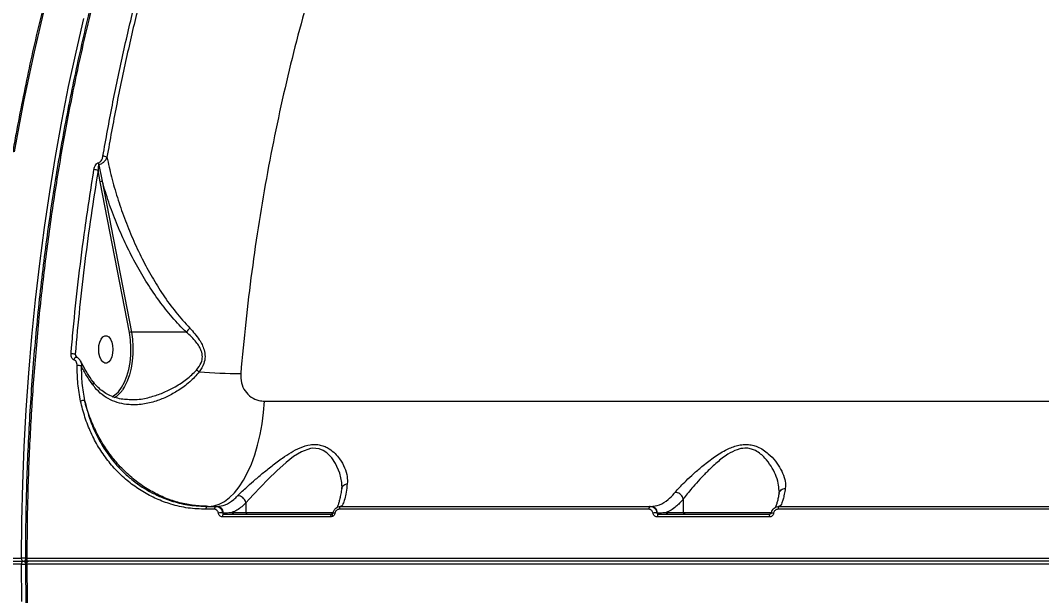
# Model space of a CAD drawing. Header units: millimetres. Extents: x -6521 to 6343, y -6174 to 4868.
# Drawn here: x -2976.5 to -2641.9, y 690.2 to 878.8 of the extents above; entities that cross this region are included whole.
import ezdxf

# ---------------------------------------------------------------- set-up
doc = ezdxf.new("R2010")
doc.units = ezdxf.units.MM
for name, color, linetype in [('DIKOM_ОБЪЕКТ', 7, 'Continuous'), ('DIKOM_РАЗМЕР_ЗОНА', 7, 'Continuous'), ('DIKOM_РАЗМЕР_ОБЪЕКТА', 7, 'Continuous')]:
    doc.layers.add(name, color=color, linetype=linetype)
doc.styles.add('style1', font='arial.ttf', dxfattribs={"width": 0.8})
doc.dimstyles.new('1-50', dxfattribs={"dimtxt": 300, "dimasz": 200, "dimexe": 100, "dimexo": 0, "dimgap": 100, "dimtad": 1, "dimtxsty": 'style1', "dimcen": 200, "dimclrd": 7, "dimclre": 7, "dimclrt": 7, "dimadec": 1, "dimazin": 2, "dimtfac": 1, "dimtmove": 0, "dimatfit": 2, "dimfxl": 0, "dimlwd": 25, "dimlwe": 18, "dimarcsym": 0})

# ---------------------------------------------------------------- blocks, each defined once
blk = doc.blocks.new('*D12')
at = {"layer": 'Defpoints', "color": 0, "transparency": 16777216}
for p in [(918.99, 3251.45), (5268.57, 3251.45), (-3684.78, -1936.75)]:
    blk.add_point(p, dxfattribs=at)
at = {"layer": 'DIKOM_РАЗМЕР_ОБЪЕКТА', "color": 7, "lineweight": 18, "transparency": 16777216}
for p, q in [((918.99, 3251.45), (5368.57, 3251.45)), ((-3684.78, -1936.75), (5368.57, -1936.75))]:
    blk.add_line(p, q, dxfattribs=at)
at = {"layer": 'DIKOM_РАЗМЕР_ОБЪЕКТА', "color": 7, "lineweight": 25, "transparency": 16777216}
blk.add_line((5268.57, -1736.75), (5268.57, 3051.45), dxfattribs=at)
at = {"layer": 'DIKOM_РАЗМЕР_ОБЪЕКТА', "color": 7, "transparency": 16777216}
for points in [[(5235.23, 3051.45), (5301.9, 3051.45), (5268.57, 3251.45)], [(5235.23, -1736.75), (5301.9, -1736.75), (5268.57, -1936.75)]]:
    blk.add_solid(points, dxfattribs=at)
at = {"layer": 'DIKOM_РАЗМЕР_ОБЪЕКТА', "color": 7, "transparency": 16777216, "insert": (5015.39, 711.25), "char_height": 300, "attachment_point": 5, "rotation": 90, "style": 'style1'}
blk.add_mtext('5150', dxfattribs=at)
blk = doc.blocks.new('*D13')
at = {"layer": 'Defpoints', "color": 0, "transparency": 16777216}
for p in [(1683.24, 4867.99), (-4359.52, -3960.36), (6242.61, -3960.36)]:
    blk.add_point(p, dxfattribs=at)
at = {"layer": 'DIKOM_РАЗМЕР_ЗОНА', "color": 7, "lineweight": 18, "transparency": 16777216}
for p, q in [((1683.24, 4867.99), (6342.61, 4867.99)), ((-4359.52, -3960.36), (6342.61, -3960.36))]:
    blk.add_line(p, q, dxfattribs=at)
at = {"layer": 'DIKOM_РАЗМЕР_ЗОНА', "color": 7, "lineweight": 25, "transparency": 16777216}
blk.add_line((6242.61, 4667.99), (6242.61, -3760.36), dxfattribs=at)
at = {"layer": 'DIKOM_РАЗМЕР_ЗОНА', "color": 7, "transparency": 16777216}
for points in [[(6209.28, 4667.99), (6275.95, 4667.99), (6242.61, 4867.99)], [(6209.28, -3760.36), (6275.95, -3760.36), (6242.61, -3960.36)]]:
    blk.add_solid(points, dxfattribs=at)
at = {"layer": 'DIKOM_РАЗМЕР_ЗОНА', "color": 7, "transparency": 16777216, "insert": (5989.44, 630.24), "char_height": 300, "attachment_point": 5, "rotation": 90, "style": 'style1'}
blk.add_mtext('8850', dxfattribs=at)

msp = doc.modelspace()

# ---------------------------------------------------------------- linework, layer by layer
at = {"layer": 'DIKOM_ОБЪЕКТ', "color": 7, "linetype": 'Continuous', "lineweight": 15}
for p, q in [((-2950.744, 831.508), (-2949.654, 826.104)), ((-2950.324, 825.929), (-2951.023, 829.588)), ((-2940.757, 776.455), (-2950.324, 825.929)), ((-2949.654, 826.104), (-2940.088, 776.631)), ((-2922.135, 776.631), (-2940.088, 776.631)), ((-2958.51, 769.34), (-2958.108, 768.403)), ((-2940.841, 754.508), (-2940.413, 754.522)), ((-2896.438, 753.967), (-2417.78, 753.967)), ((-2727.857, 724.481), (-2727.875, 724.64)), ((-2915.241, 719.464), (-2912.408, 719.464)), ((-2912.408, 719.464), (-2912.13, 719.464)), ((-2902.55, 720.661), (-2902.55, 717.464)), ((-2871.57, 719.464), (-2770.191, 719.464)), ((-2770.191, 719.464), (-2769.912, 719.464)), ((-2759.264, 721.869), (-2759.264, 717.464)), ((-2727.924, 719.464), (-2621.42, 719.464)), ((-2912.872, 718.505), (-2915.706, 718.505)), ((-2910.222, 717.381), (-2909.894, 717.381)), ((-2909.823, 716.964), (-2874.412, 716.964)), ((-2907.121, 717.464), (-2902.55, 717.464)), ((-2902.55, 717.464), (-2873.823, 717.464)), ((-2873.972, 717.381), (-2873.978, 717.378)), ((-2770.536, 718.505), (-2872, 718.505)), ((-2767.925, 717.381), (-2767.676, 717.381)), ((-2767.444, 716.964), (-2730.808, 716.964)), ((-2764.896, 717.464), (-2759.264, 717.464)), ((-2759.264, 717.464), (-2730.24, 717.464)), ((-2730.347, 717.381), (-2730.352, 717.38)), ((-2621.643, 718.505), (-2728.234, 718.505)), ((-2874.844, 715.999), (-2910.284, 715.999)), ((-2731.121, 715.999), (-2767.788, 715.999)), ((-3390.932, 702.467), (-2976.063, 702.467)), ((-2976.063, 700.462), (-3390.932, 700.462)), ((-3390.417, 701.464), (-2975.548, 701.464)), ((-2975.548, 701.464), (-2973.834, 701.464)), ((-2974.348, 702.467), (-2353.011, 702.467)), ((-2353.011, 700.462), (-2974.348, 700.462)), ((-2353.011, 701.464), (-2973.834, 701.464))]:
    msp.add_line(p, q, dxfattribs=at)
at = {"layer": 'DIKOM_ОБЪЕКТ', "color": 7, "linetype": 'Continuous', "lineweight": 15, "flags": 128}
for points in [[(-2964.109, 900.097), (-2966.204, 892.324), (-2968.216, 884.468), (-2970.142, 876.532), (-2971.982, 868.519), (-2973.736, 860.434), (-2975.403, 852.279), (-2976.981, 844.059), (-2978.471, 835.776)], [(-2976.063, 702.467), (-2975.957, 714.654), (-2975.669, 726.83), (-2975.199, 738.985), (-2974.547, 751.108), (-2973.715, 763.19), (-2972.702, 775.219), (-2971.51, 787.186), (-2970.14, 799.081), (-2968.592, 810.894), (-2966.869, 822.615), (-2964.971, 834.234), (-2962.9, 845.741), (-2960.659, 857.126), (-2958.247, 868.38), (-2955.669, 879.494)], [(-2945.085, 756.354), (-2944.37, 757.067), (-2943.314, 758.474), (-2942.383, 760.182), (-2941.599, 762.149), (-2940.982, 764.328), (-2940.546, 766.667), (-2940.302, 769.108), (-2940.257, 771.593), (-2940.409, 774.062), (-2940.757, 776.455)], [(-2940.088, 776.631), (-2939.742, 774.295), (-2939.578, 771.886), (-2939.597, 769.457), (-2939.8, 767.059), (-2940.182, 764.744), (-2940.734, 762.564), (-2941.446, 760.566), (-2942.302, 758.791), (-2943.018, 757.644)], [(-2950.808, 770.924), (-2950.714, 772.191), (-2950.44, 773.356), (-2950.008, 774.324), (-2949.453, 775.017), (-2948.82, 775.378), (-2948.16, 775.378), (-2947.527, 775.017), (-2946.972, 774.324), (-2946.54, 773.356), (-2946.266, 772.191), (-2946.172, 770.924), (-2946.266, 769.656), (-2946.54, 768.491), (-2946.972, 767.523), (-2947.527, 766.83), (-2948.16, 766.469), (-2948.82, 766.469), (-2949.453, 766.83), (-2950.008, 767.523), (-2950.44, 768.491), (-2950.714, 769.656), (-2950.808, 770.924)], [(-2946.411, 755.441), (-2945.525, 755.995), (-2945.085, 756.354)], [(-2914.9, 719.464), (-2913.122, 719.647), (-2911.361, 720.192), (-2909.631, 721.096), (-2907.95, 722.349), (-2906.332, 723.941), (-2904.792, 725.857), (-2903.345, 728.079), (-2902.003, 730.587), (-2900.778, 733.359), (-2899.682, 736.369), (-2898.725, 739.589), (-2897.915, 742.991), (-2897.261, 746.543), (-2896.767, 750.213), (-2896.438, 753.967)], [(-2871.196, 726.189), (-2871.185, 727.329), (-2871.823, 730.371), (-2873.188, 733.492), (-2874.434, 735.343), (-2876.082, 737.013), (-2877.238, 737.783), (-2878.604, 738.334), (-2880.791, 738.518), (-2881.432, 738.431), (-2884.336, 737.387), (-2886.933, 735.768), (-2889.433, 733.803), (-2892.416, 731.13), (-2895.266, 728.372), (-2897.801, 725.811), (-2900.139, 723.365), (-2901.434, 721.953), (-2902.55, 720.667), (-2902.55, 720.667), (-2902.55, 720.667)], [(-2915.241, 719.464), (-2915.329, 719.446), (-2915.414, 719.392), (-2915.493, 719.304), (-2915.563, 719.186), (-2915.621, 719.041), (-2915.665, 718.875), (-2915.694, 718.694), (-2915.706, 718.505)], [(-2912.408, 719.464), (-2912.496, 719.446), (-2912.581, 719.392), (-2912.66, 719.304), (-2912.729, 719.186), (-2912.787, 719.041), (-2912.831, 718.875), (-2912.859, 718.694), (-2912.872, 718.505)], [(-2871.57, 719.464), (-2871.652, 719.446), (-2871.731, 719.392), (-2871.804, 719.304), (-2871.868, 719.186), (-2871.922, 719.041), (-2871.962, 718.875), (-2871.989, 718.694), (-2872, 718.505)], [(-2770.191, 719.464), (-2770.257, 719.446), (-2770.32, 719.392), (-2770.379, 719.304), (-2770.43, 719.186), (-2770.473, 719.041), (-2770.506, 718.875), (-2770.527, 718.694), (-2770.536, 718.505)], [(-2727.924, 719.464), (-2727.983, 719.446), (-2728.04, 719.392), (-2728.092, 719.304), (-2728.139, 719.186), (-2728.178, 719.041), (-2728.207, 718.875), (-2728.226, 718.694), (-2728.234, 718.505)], [(-2909.823, 716.964), (-2909.911, 716.946), (-2909.995, 716.891), (-2910.074, 716.803), (-2910.143, 716.684), (-2910.201, 716.538), (-2910.244, 716.371), (-2910.272, 716.189), (-2910.284, 715.999)], [(-2874.412, 716.964), (-2874.494, 716.946), (-2874.574, 716.891), (-2874.647, 716.803), (-2874.712, 716.684), (-2874.766, 716.538), (-2874.807, 716.371), (-2874.833, 716.189), (-2874.844, 715.999)], [(-2874.202, 717.024), (-2874.255, 716.988), (-2874.292, 716.927), (-2874.312, 716.843), (-2874.316, 716.738), (-2874.301, 716.615), (-2874.27, 716.478), (-2874.223, 716.331), (-2874.161, 716.179)], [(-2767.444, 716.964), (-2767.51, 716.946), (-2767.573, 716.891), (-2767.632, 716.803), (-2767.683, 716.684), (-2767.726, 716.538), (-2767.758, 716.371), (-2767.779, 716.189), (-2767.788, 715.999)], [(-2730.808, 716.964), (-2730.868, 716.946), (-2730.925, 716.891), (-2730.979, 716.803), (-2731.026, 716.684), (-2731.065, 716.538), (-2731.094, 716.371), (-2731.113, 716.189), (-2731.121, 715.999)], [(-2975.548, 701.464), (-2975.649, 701.484), (-2975.746, 701.541), (-2975.835, 701.633), (-2975.913, 701.758), (-2975.977, 701.91), (-2976.024, 702.083), (-2976.054, 702.271), (-2976.063, 702.467)], [(-2976.063, 700.462), (-2976.054, 700.657), (-2976.024, 700.845), (-2975.977, 701.019), (-2975.913, 701.171), (-2975.835, 701.295), (-2975.746, 701.388), (-2975.649, 701.445), (-2975.548, 701.464)], [(-2975.957, 688.275), (-2976.063, 700.462)], [(-2973.834, 701.464), (-2973.934, 701.484), (-2974.031, 701.541), (-2974.12, 701.633), (-2974.198, 701.758), (-2974.262, 701.91), (-2974.309, 702.083), (-2974.338, 702.271), (-2974.348, 702.467)], [(-2974.348, 700.462), (-2974.338, 700.657), (-2974.309, 700.845), (-2974.262, 701.019), (-2974.198, 701.171), (-2974.12, 701.295), (-2974.031, 701.388), (-2973.934, 701.445), (-2973.834, 701.464)]]:
    msp.add_lwpolyline(points, dxfattribs=at)
at = {"layer": 'DIKOM_ОБЪЕКТ', "color": 7, "linetype": 'Continuous', "lineweight": 15}
for centre, radius, start, end in [((-2949.41, 831.364), 2.952, 63.82503, 90.19525), ((-2952.336, 826.921), 2.972, 63.77835, 90.4686), ((-2948.671, 832.206), 2.187, 181.14236, 198.60247), ((-2949.668, 824.794), 1.311, 89.39254, 120.02228), ((-2940.102, 775.321), 1.31, 89.3832, 120.02208), ((-2959.831, 764.042), 5.46, 76.00322, 90.36251), ((-2957.936, 767.432), 0.98, 108.95272, 174.01623), ((-2957.451, 761.012), 4.606, 78.52637, 95.21852), ((-2947.232, 725.701), 47.892, 52.19319, 53.48047), ((-2901.678, 1008.738), 245.733, 266.221, 269.39337), ((-2950.043, 762.283), 8.419, 301.52911, 326.55662), ((-2955.69, 751.197), 2.964, 84.94105, 110.78142), ((-2912.225, 717.121), 2.345, 6.36595, 87.6715), ((-2770.007, 717.121), 2.345, 6.3653, 87.67139), ((-2910.321, 711.222), 6.16, 89.08693, 101.78708), ((-2909.428, 717.433), 0.469, 186.36294, 267.66808), ((-2906.643, 717.442), 0.478, 177.34118, 267.0687), ((-2902.072, 717.442), 0.479, 177.3558, 267.05409), ((-2873.092, 719.987), 2.755, 251.25373, 263.12712), ((-2767.809, 710.269), 7.113, 90.92724, 100.97223), ((-2767.21, 717.433), 0.469, 186.36667, 267.66435), ((-2764.418, 717.442), 0.478, 177.3449, 267.06124), ((-2758.786, 717.442), 0.478, 177.34132, 267.06482), ((-2728.395, 725.817), 8.661, 256.93669, 261.47795), ((-2976.1, 265.588), 436.879, 89.83063, 89.99518), ((-2976.027, 1074.475), 374.013, 269.99445, 270.20466), ((-2975.588, 702.332), 0.869, 272.64011, 343.12838), ((-2975.588, 700.596), 0.869, 16.88596, 87.34555), ((-2973.834, 702.464), 1, 179.92957, 270), ((-2973.834, 700.464), 1, 90, 180.07043), ((-2974.496, 739.126), 38.664, 269.49952, 270.21921), ((-2974.496, 663.924), 38.543, 89.77978, 90.50156)]:
    msp.add_arc(centre, radius, start, end, dxfattribs=at)
for points, knots in [([(-2806.179, 1110.974), (-2806.656, 1110.773), (-2809.078, 1109.756), (-2813.401, 1107.62), (-2819.135, 1104.559), (-2824.803, 1101.179), (-2830.41, 1097.511), (-2835.958, 1093.545), (-2841.448, 1089.283), (-2846.882, 1084.723), (-2852.26, 1079.865), (-2857.585, 1074.705), (-2862.858, 1069.242), (-2868.069, 1063.486), (-2873.197, 1057.459), (-2878.222, 1051.184), (-2883.134, 1044.674), (-2887.934, 1037.927), (-2892.626, 1030.942), (-2897.21, 1023.718), (-2901.688, 1016.252), (-2906.062, 1008.542), (-2910.333, 1000.587), (-2914.502, 992.383), (-2918.569, 983.927), (-2922.532, 975.228), (-2926.376, 966.316), (-2930.084, 957.226), (-2933.647, 947.983), (-2937.065, 938.588), (-2940.339, 929.04), (-2943.471, 919.336), (-2946.462, 909.471), (-2949.313, 899.444), (-2952.025, 889.253), (-2954.598, 878.893), (-2957.033, 868.362), (-2959.329, 857.661), (-2961.48, 846.821), (-2963.476, 835.885), (-2965.31, 824.892), (-2966.981, 813.852), (-2968.489, 802.76), (-2969.837, 791.613), (-2971.024, 780.405), (-2972.052, 769.136), (-2972.92, 757.801), (-2973.628, 746.397), (-2974.179, 734.921), (-2974.564, 723.37), (-2974.791, 712.542), (-2974.813, 705.565), (-2974.823, 702.465)], [0, 0, 0, 0, 0.0050089, 0.025436, 0.0457829, 0.0660726, 0.0863284, 0.1065727, 0.1268271, 0.1471077, 0.1674373, 0.1878383, 0.2083331, 0.2289378, 0.2495475, 0.2700461, 0.2904526, 0.3107899, 0.331081, 0.3513488, 0.3716162, 0.3919015, 0.4122246, 0.4326088, 0.453077, 0.4736518, 0.4942679, 0.5147984, 0.5352284, 0.555581, 0.5758792, 0.5961466, 0.616406, 0.6366782, 0.6569812, 0.6773377, 0.6977712, 0.7183046, 0.738918, 0.759486, 0.7799393, 0.8003081, 0.820616, 0.840886, 0.8611412, 0.8814048, 0.901692, 0.9220262, 0.9424306, 0.9629282, 0.9835283, 1, 1, 1, 1]), ([(-2805.877, 1110.914), (-2807.185, 1110.378), (-2812.405, 1108.24), (-2821.38, 1103.215), (-2832.865, 1095.786), (-2844.211, 1086.935), (-2855.389, 1076.776), (-2866.148, 1065.5), (-2876.462, 1053.181), (-2886.315, 1039.904), (-2895.866, 1025.451), (-2905.07, 1009.824), (-2913.884, 993.049), (-2922.114, 975.495), (-2929.747, 957.242), (-2936.78, 938.381), (-2943.33, 918.605), (-2949.35, 897.944), (-2954.807, 876.45), (-2959.379, 855.522), (-2963.158, 835.314), (-2966.245, 815.945), (-2968.856, 796.239), (-2970.978, 776.248), (-2972.59, 756.187), (-2973.686, 736.157), (-2974.249, 718.288), (-2974.319, 707.045), (-2974.348, 702.467)], [0, 0, 0, 0, 0.0137841, 0.0550017, 0.0961876, 0.1385698, 0.1809865, 0.2233687, 0.2645547, 0.3057722, 0.3469582, 0.3893403, 0.431757, 0.4741394, 0.5153252, 0.5565427, 0.5977286, 0.6401107, 0.6825275, 0.7249096, 0.7607558, 0.796644, 0.8325319, 0.8687602, 0.9049884, 0.9402989, 0.9756895, 1, 1, 1, 1]), ([(-2707.986, 1083.366), (-2710.511, 1083.354), (-2716.742, 1083.324), (-2726.657, 1081.98), (-2737.688, 1079.444), (-2748.728, 1075.665), (-2759.738, 1070.651), (-2770.68, 1064.377), (-2781.299, 1056.991), (-2791.569, 1048.549), (-2801.469, 1039.13), (-2811.174, 1028.568), (-2820.64, 1016.852), (-2829.828, 1003.993), (-2838.529, 990.288), (-2846.725, 975.806), (-2854.411, 960.632), (-2861.719, 944.507), (-2868.606, 927.445), (-2875.039, 909.485), (-2880.491, 892.237), (-2885.075, 875.916), (-2888.921, 860.643), (-2892.42, 845.013), (-2895.557, 829.08), (-2898.319, 812.917), (-2900.702, 796.513), (-2902.736, 779.884), (-2903.765, 768.64), (-2904.28, 763.019)], [0, 0, 0, 0, 0.0269364, 0.0664877, 0.1060694, 0.1456205, 0.1863269, 0.2270666, 0.2677729, 0.3071933, 0.3466441, 0.3860645, 0.426635, 0.4672387, 0.5078092, 0.5471361, 0.5864932, 0.6258201, 0.6662929, 0.7067988, 0.7472715, 0.778685, 0.8100985, 0.8417628, 0.873427, 0.9049434, 0.9364601, 0.9682301, 1, 1, 1, 1]), ([(-2964.619, 899.891), (-2965.108, 898.106), (-2966.524, 892.929), (-2968.758, 884.248), (-2971.27, 873.81), (-2973.633, 863.241), (-2975.844, 852.55), (-2977.608, 843.332), (-2978.609, 837.663), (-2978.968, 835.627)], [0, 0, 0, 0, 0.0864697, 0.2507624, 0.4150554, 0.5793464, 0.7436319, 0.9079164, 1, 1, 1, 1]), ([(-2949.42, 834.316), (-2948.42, 839.912), (-2946.42, 851.105), (-2942.945, 867.595), (-2939.153, 883.869), (-2936.317, 894.456), (-2934.899, 899.749)], [0, 0, 0, 0, 0.2490971, 0.4981932, 0.7490963, 1, 1, 1, 1]), ([(-2933.621, 899.298), (-2935.025, 894.055), (-2937.835, 883.568), (-2941.613, 867.375), (-2945.092, 850.885), (-2947.103, 839.637), (-2948.108, 834.013)], [0, 0, 0, 0, 0.2490973, 0.4981937, 0.7490972, 1, 1, 1, 1]), ([(-2950.858, 832.162), (-2950.74, 832.203), (-2950.504, 832.284), (-2950.137, 832.616), (-2949.736, 833.205), (-2949.513, 833.828), (-2949.435, 834.237), (-2949.42, 834.316)], [0, 0, 0, 0, 0.1455947, 0.2899668, 0.5320957, 0.9098142, 1, 1, 1, 1]), ([(-2948.108, 834.013), (-2948.142, 833.923), (-2948.321, 833.446), (-2948.785, 832.706), (-2949.519, 832.033), (-2950.162, 831.652), (-2950.546, 831.557), (-2950.744, 831.508)], [0, 0, 0, 0, 0.0825336, 0.4350678, 0.677247, 0.8330022, 1, 1, 1, 1]), ([(-2948.108, 834.013), (-2947.639, 831.845), (-2946.677, 827.401), (-2944.751, 820.72), (-2942.437, 813.959), (-2939.732, 807.252), (-2936.702, 800.793), (-2933.387, 794.642), (-2929.737, 788.788), (-2925.684, 783.1), (-2922.533, 779.654), (-2920.958, 777.932)], [0, 0, 0, 0, 0.1079562, 0.2212637, 0.3345714, 0.4497836, 0.5649864, 0.67207, 0.7791293, 0.8896206, 1, 1, 1, 1]), ([(-2959.865, 769.502), (-2959.809, 770.159), (-2959.528, 773.448), (-2958.741, 781.981), (-2957.334, 795.044), (-2955.192, 811.939), (-2953.374, 823.471), (-2952.361, 829.894)], [0, 0, 0, 0, 0.0321658, 0.1608347, 0.418208, 0.6759571, 1, 1, 1, 1]), ([(-2952.361, 829.894), (-2952.345, 829.981), (-2952.264, 830.416), (-2952.026, 831.076), (-2951.605, 831.691), (-2951.222, 832.036), (-2950.98, 832.12), (-2950.858, 832.162)], [0, 0, 0, 0, 0.095098, 0.4719708, 0.7157744, 0.8572423, 1, 1, 1, 1]), ([(-2950.744, 831.508), (-2950.766, 831.49), (-2950.808, 831.456), (-2950.872, 831.338), (-2950.955, 831.082), (-2951.029, 830.554), (-2951.042, 830.025), (-2951.026, 829.662), (-2951.023, 829.588)], [0, 0, 0, 0, 0.046121, 0.0901677, 0.2101283, 0.4598237, 0.8891928, 1, 1, 1, 1]), ([(-2951.023, 829.588), (-2951.809, 824.663), (-2953.379, 814.813), (-2955.376, 799.807), (-2957.129, 784.659), (-2958.05, 774.446), (-2958.51, 769.34)], [0, 0, 0, 0, 0.2493133, 0.4986274, 0.7493145, 1, 1, 1, 1]), ([(-2922.135, 776.631), (-2922.314, 776.803), (-2924.108, 778.536), (-2927.332, 782.063), (-2931.542, 787.516), (-2935.406, 793.322), (-2938.961, 799.476), (-2942.178, 805.857), (-2945.057, 812.473), (-2947.601, 819.226), (-2948.97, 823.812), (-2949.654, 826.104)], [0, 0, 0, 0, 0.012974, 0.1306091, 0.248338, 0.3704478, 0.4925892, 0.6182919, 0.7440046, 0.8720021, 1, 1, 1, 1]), ([(-2922.127, 776.634), (-2922.128, 776.633), (-2922.13, 776.632), (-2922.133, 776.631), (-2922.135, 776.631), (-2922.135, 776.631)], [0, 0, 0, 0, 0.3424843, 0.8203405, 1, 1, 1, 1]), ([(-2920.958, 777.932), (-2920.988, 777.902), (-2921.201, 777.686), (-2921.634, 777.228), (-2921.954, 776.842), (-2922.127, 776.634)], [0, 0, 0, 0, 0.0699735, 0.4978412, 1, 1, 1, 1]), ([(-2918.732, 764.189), (-2918.15, 764.949), (-2917.158, 766.244), (-2916.708, 768.539), (-2917.088, 770.391), (-2917.877, 771.969), (-2919.406, 774.131), (-2920.961, 775.606), (-2922.126, 776.633), (-2922.127, 776.634)], [0, 0, 0, 0, 0.1886182, 0.3216694, 0.4555554, 0.567746, 0.6831243, 0.9996812, 1, 1, 1, 1]), ([(-2920.958, 777.932), (-2919.849, 776.703), (-2918.328, 775.019), (-2916.905, 772.537), (-2916.169, 770.702), (-2915.849, 768.571), (-2916.3, 765.98), (-2917.298, 764.433), (-2917.874, 763.539)], [0, 0, 0, 0, 0.3030737, 0.4152382, 0.5295136, 0.6687564, 0.8085441, 1, 1, 1, 1]), ([(-2958.91, 767.534), (-2958.944, 767.544), (-2959.097, 767.585), (-2959.367, 767.758), (-2959.668, 768.161), (-2959.875, 768.768), (-2959.868, 769.251), (-2959.865, 769.502)], [0, 0, 0, 0, 0.0490787, 0.217898, 0.426658, 0.7022407, 1, 1, 1, 1]), ([(-2957.87, 765.599), (-2957.883, 765.848), (-2957.91, 766.342), (-2958.154, 766.941), (-2958.494, 767.371), (-2958.775, 767.481), (-2958.91, 767.534)], [0, 0, 0, 0, 0.2974854, 0.58903, 0.8028332, 1, 1, 1, 1]), ([(-2958.51, 769.34), (-2958.477, 769.172), (-2958.424, 768.896), (-2958.314, 768.631), (-2958.271, 768.527)], [0, 0, 0, 0, 0.6096785, 1, 1, 1, 1]), ([(-2958.165, 768.343), (-2958.163, 768.342), (-2958.149, 768.338), (-2958.187, 768.363), (-2958.236, 768.431), (-2958.263, 768.5), (-2958.273, 768.527)], [0, 0, 0, 0, 0.0715225, 0.4240339, 0.7839306, 1, 1, 1, 1]), ([(-2956.75, 767.082), (-2956.815, 767.229), (-2956.986, 767.609), (-2957.471, 768.046), (-2957.924, 768.331), (-2958.177, 768.344), (-2958.191, 768.345)], [0, 0, 0, 0, 0.2380945, 0.6202655, 0.9793832, 1, 1, 1, 1]), ([(-2956.75, 767.063), (-2956.661, 766.875), (-2956.448, 766.422), (-2956.503, 765.857), (-2956.535, 765.526)], [0, 0, 0, 0, 0.4159567, 1, 1, 1, 1]), ([(-2952.559, 760.25), (-2952.578, 760.274), (-2953.297, 761.203), (-2954.495, 763.092), (-2955.865, 765.356), (-2956.497, 766.693), (-2956.685, 767.091)], [0, 0, 0, 0, 0.0107329, 0.4189225, 0.8270965, 1, 1, 1, 1]), ([(-2956.742, 753.968), (-2957.09, 755.864), (-2957.791, 759.68), (-2957.844, 763.617), (-2957.87, 765.599)], [0, 0, 0, 0, 0.4964915, 1, 1, 1, 1]), ([(-2956.535, 765.526), (-2956.51, 763.615), (-2956.459, 759.764), (-2955.774, 756.03), (-2955.429, 754.15)], [0, 0, 0, 0, 0.4964829, 1, 1, 1, 1]), ([(-2952.724, 759.296), (-2953.43, 760.317), (-2954.849, 762.369), (-2955.971, 764.471), (-2956.535, 765.526)], [0, 0, 0, 0, 0.4978687, 1, 1, 1, 1]), ([(-2917.874, 763.539), (-2918.881, 762.406), (-2920.931, 760.096), (-2924.553, 757.498), (-2928.269, 755.412), (-2932.182, 753.838), (-2936.437, 752.828), (-2940.48, 752.668), (-2944.038, 753.248), (-2947.012, 754.336), (-2949.749, 756.043), (-2951.598, 757.809), (-2952.504, 759.005), (-2952.724, 759.296)], [0, 0, 0, 0, 0.1053255, 0.2145476, 0.3102871, 0.4080606, 0.5195931, 0.6352769, 0.7180656, 0.8031651, 0.8862425, 0.9724045, 1, 1, 1, 1]), ([(-2940.413, 754.522), (-2939.443, 754.522), (-2937.006, 754.523), (-2933.259, 755.416), (-2929.305, 756.83), (-2925.589, 758.718), (-2921.898, 761.027), (-2919.786, 763.136), (-2918.732, 764.189)], [0, 0, 0, 0, 0.1257116, 0.3161068, 0.4793107, 0.6425497, 0.8215661, 1, 1, 1, 1]), ([(-2904.28, 763.019), (-2904.27, 761.997), (-2904.249, 759.939), (-2902.964, 757.21), (-2900.935, 755.178), (-2898.626, 754.118), (-2897.063, 754.01), (-2896.438, 753.967)], [0, 0, 0, 0, 0.2099107, 0.4228975, 0.6382656, 0.855354, 1, 1, 1, 1]), ([(-2952.724, 759.296), (-2952.707, 759.324), (-2952.64, 759.436), (-2952.511, 759.71), (-2952.437, 760.037), (-2952.55, 760.181), (-2952.595, 760.239)], [0, 0, 0, 0, 0.0693584, 0.2759756, 0.7124659, 1, 1, 1, 1]), ([(-2940.826, 754.45), (-2941.507, 754.479), (-2942.959, 754.54), (-2945.065, 754.995), (-2947.113, 755.734), (-2948.966, 756.749), (-2950.608, 758.036), (-2951.804, 759.215), (-2952.373, 760.043), (-2952.536, 760.279)], [0, 0, 0, 0, 0.1479211, 0.315369, 0.4784181, 0.6368018, 0.7899165, 0.9400861, 1, 1, 1, 1]), ([(-2915.706, 718.505), (-2917.644, 718.588), (-2921.521, 718.753), (-2926.938, 720.004), (-2931.904, 721.849), (-2936.389, 724.199), (-2940.592, 727.104), (-2944.441, 730.553), (-2947.894, 734.482), (-2950.907, 738.84), (-2953.405, 743.586), (-2955.424, 748.629), (-2956.303, 752.191), (-2956.742, 753.968)], [0, 0, 0, 0, 0.1021837, 0.2043679, 0.29249, 0.3808914, 0.4690134, 0.5574038, 0.6460778, 0.7344673, 0.8228834, 0.9115803, 1, 1, 1, 1]), ([(-2914.9, 719.464), (-2916.483, 719.523), (-2919.649, 719.641), (-2924.348, 720.583), (-2928.943, 722.096), (-2933.371, 724.208), (-2937.578, 726.882), (-2941.497, 730.114), (-2945.085, 733.847), (-2948.293, 738.036), (-2951.061, 742.646), (-2953.362, 747.605), (-2954.718, 751.51), (-2955.315, 753.725), (-2955.429, 754.15)], [0, 0, 0, 0, 0.087442, 0.1748864, 0.2633127, 0.3520176, 0.440446, 0.5297493, 0.6193381, 0.7086417, 0.7985497, 0.8887504, 0.9786591, 1, 1, 1, 1]), ([(-2955.429, 754.15), (-2954.764, 751.585), (-2953.757, 747.699), (-2951.597, 742.875), (-2949.092, 738.284), (-2946.028, 734.1), (-2942.502, 730.427), (-2938.691, 727.124), (-2934.491, 724.397), (-2930.014, 722.308), (-2925.882, 720.85), (-2920.956, 719.706), (-2917.156, 719.545), (-2915.241, 719.464)], [0, 0, 0, 0, 0.1307421, 0.1980641, 0.265385, 0.3961163, 0.4634506, 0.5307838, 0.6611983, 0.7283468, 0.7954935, 0.8968899, 1, 1, 1, 1]), ([(-2905.287, 722.946), (-2904.906, 723.335), (-2904.143, 724.111), (-2902.42, 725.706), (-2900.138, 727.733), (-2897.218, 730.211), (-2894.052, 732.794), (-2890.889, 735.169), (-2887.813, 737.207), (-2884.759, 738.819), (-2882.008, 739.686), (-2879.786, 739.818), (-2878.153, 739.62), (-2876.632, 739.112), (-2874.965, 738.206), (-2873.317, 736.838), (-2871.56, 734.727), (-2870.13, 732.142), (-2869.279, 729.343), (-2869.333, 727.659), (-2869.357, 726.892)], [0, 0, 0, 0, 0.0450802, 0.0901824, 0.1588888, 0.2276836, 0.2984036, 0.369113, 0.4250478, 0.480819, 0.5408186, 0.5713835, 0.6019542, 0.634466, 0.6670297, 0.7198465, 0.7727701, 0.8528827, 0.9329865, 1, 1, 1, 1]), ([(-2761.93, 724.084), (-2761.824, 724.212), (-2761.299, 724.842), (-2760.16, 726.083), (-2758.248, 727.992), (-2755.924, 730.161), (-2752.981, 732.7), (-2749.552, 735.413), (-2745.788, 737.826), (-2742.553, 739.231), (-2740.125, 739.736), (-2738.315, 739.82), (-2736.584, 739.571), (-2734.797, 738.993), (-2733.039, 738.044), (-2730.986, 736.467), (-2728.987, 734.32), (-2727.249, 731.644), (-2726.108, 728.967), (-2725.716, 726.864), (-2725.82, 725.741), (-2725.851, 725.403)], [0, 0, 0, 0, 0.0134555, 0.0663227, 0.1192333, 0.1832736, 0.247352, 0.3264808, 0.4053659, 0.4678609, 0.4990979, 0.5303045, 0.5614437, 0.5926228, 0.6345152, 0.6764897, 0.7480862, 0.819762, 0.8939598, 0.9680662, 1, 1, 1, 1]), ([(-2727.875, 724.64), (-2727.929, 725.43), (-2728.045, 727.125), (-2728.995, 729.874), (-2730.445, 732.703), (-2732.128, 734.985), (-2733.902, 736.68), (-2735.402, 737.69), (-2736.962, 738.324), (-2738.77, 738.648), (-2740.397, 738.448), (-2742.499, 737.791), (-2745.039, 736.442), (-2748.296, 733.871), (-2751.296, 731.031), (-2753.889, 728.33), (-2755.944, 726.042), (-2757.659, 724.004), (-2758.683, 722.693), (-2759.169, 722.009), (-2759.265, 721.876), (-2759.265, 721.876)], [0, 0, 0, 0, 0.0701831, 0.1506095, 0.225389, 0.3017923, 0.3439046, 0.3869441, 0.4167312, 0.4476665, 0.4960684, 0.507977, 0.5704692, 0.651612, 0.7359166, 0.8038434, 0.8729308, 0.9288814, 0.9858382, 0.9999661, 1, 1, 1, 1]), ([(-2869.357, 726.892), (-2869.492, 725.926), (-2869.765, 723.98), (-2870.238, 721.723), (-2870.696, 720.308), (-2871.128, 719.58), (-2871.373, 719.503), (-2871.496, 719.464)], [0, 0, 0, 0, 0.2106426, 0.4247517, 0.6762111, 0.8374035, 1, 1, 1, 1]), ([(-2871.157, 726.19), (-2871.142, 725.889), (-2871.125, 725.548), (-2871.198, 725.27), (-2871.206, 725.237)], [0, 0, 0, 0, 0.8832179, 1, 1, 1, 1]), ([(-2871.154, 725.27), (-2871.146, 725.363), (-2871.119, 725.688), (-2870.781, 726.18), (-2870.212, 726.635), (-2869.688, 726.83), (-2869.403, 726.883), (-2869.357, 726.892)], [0, 0, 0, 0, 0.1162071, 0.4049062, 0.6936156, 0.9507709, 1, 1, 1, 1]), ([(-2912.13, 719.464), (-2911.2, 719.573), (-2909.314, 719.795), (-2907.023, 721.224), (-2905.714, 722.523), (-2905.287, 722.946)], [0, 0, 0, 0, 0.3958742, 0.8032262, 1, 1, 1, 1]), ([(-2902.55, 720.667), (-2902.624, 720.923), (-2902.772, 721.437), (-2903.292, 722.119), (-2903.966, 722.638), (-2904.624, 722.889), (-2905.066, 722.946), (-2905.246, 722.946), (-2905.287, 722.946)], [0, 0, 0, 0, 0.212346, 0.4246874, 0.6370282, 0.8493717, 0.9654986, 1, 1, 1, 1]), ([(-2871.195, 725.276), (-2871.236, 725.008), (-2871.38, 724.061), (-2871.64, 722.716), (-2871.968, 721.257), (-2872.273, 720.185), (-2872.526, 719.481), (-2872.632, 719.263), (-2872.676, 719.175)], [0, 0, 0, 0, 0.0821093, 0.2901262, 0.4974242, 0.702041, 0.8789649, 1, 1, 1, 1]), ([(-2769.912, 719.464), (-2768.961, 719.571), (-2767.033, 719.788), (-2764.465, 721.404), (-2762.787, 723.046), (-2762.042, 723.949), (-2761.93, 724.084)], [0, 0, 0, 0, 0.3434949, 0.6969401, 0.9545286, 1, 1, 1, 1]), ([(-2759.265, 721.876), (-2759.346, 722.125), (-2759.507, 722.622), (-2760.046, 723.284), (-2760.733, 723.787), (-2761.353, 724.013), (-2761.751, 724.074), (-2761.888, 724.082), (-2761.93, 724.084)], [0, 0, 0, 0, 0.2204994, 0.440988, 0.6614682, 0.8819463, 0.9635698, 1, 1, 1, 1]), ([(-2727.902, 723.73), (-2727.994, 723.227), (-2728.19, 722.159), (-2728.495, 720.88), (-2728.788, 719.887), (-2729.02, 719.275), (-2729.18, 718.973), (-2729.182, 718.971), (-2729.183, 718.97)], [0, 0, 0, 0, 0.1823446, 0.3878504, 0.5897354, 0.759964, 0.9110569, 1, 1, 1, 1]), ([(-2727.87, 724.641), (-2727.866, 724.599), (-2727.832, 724.257), (-2727.89, 723.997), (-2727.942, 723.769)], [0, 0, 0, 0, 0.1211176, 1, 1, 1, 1]), ([(-2727.864, 723.724), (-2727.856, 723.812), (-2727.826, 724.14), (-2727.488, 724.639), (-2726.897, 725.129), (-2726.34, 725.326), (-2725.984, 725.388), (-2725.897, 725.398), (-2725.851, 725.403)], [0, 0, 0, 0, 0.1005687, 0.3716842, 0.6428141, 0.9139584, 0.9543886, 1, 1, 1, 1]), ([(-2725.851, 725.403), (-2725.965, 724.714), (-2726.195, 723.327), (-2726.558, 721.762), (-2726.928, 720.587), (-2727.358, 719.674), (-2727.669, 719.542), (-2727.852, 719.464)], [0, 0, 0, 0, 0.1872858, 0.3765491, 0.5570068, 0.7391945, 1, 1, 1, 1]), ([(-2912.408, 719.464), (-2912.369, 719.464), (-2912.08, 719.458), (-2911.541, 719.32), (-2910.9, 718.866), (-2910.414, 718.199), (-2910.286, 717.654), (-2910.222, 717.381)], [0, 0, 0, 0, 0.0372387, 0.2781135, 0.5188694, 0.7593917, 1, 1, 1, 1]), ([(-2902.55, 720.661), (-2903.005, 720.211), (-2903.965, 719.261), (-2905.495, 718.17), (-2906.577, 717.7), (-2907.121, 717.464)], [0, 0, 0, 0, 0.3093541, 0.6532156, 1, 1, 1, 1]), ([(-2902.55, 720.667), (-2902.55, 720.665), (-2902.55, 720.663), (-2902.55, 720.661), (-2902.55, 720.661)], [0, 0, 0, 0, 0.8057343, 1, 1, 1, 1]), ([(-2873.972, 717.381), (-2873.897, 717.659), (-2873.746, 718.223), (-2873.177, 718.904), (-2872.427, 719.375), (-2871.855, 719.434), (-2871.57, 719.464)], [0, 0, 0, 0, 0.242513, 0.4917208, 0.7472793, 1, 1, 1, 1]), ([(-2770.191, 719.464), (-2770.145, 719.463), (-2769.841, 719.457), (-2769.281, 719.315), (-2768.622, 718.86), (-2768.122, 718.196), (-2767.99, 717.653), (-2767.925, 717.381)], [0, 0, 0, 0, 0.0422762, 0.2819786, 0.5212715, 0.7606283, 1, 1, 1, 1]), ([(-2759.264, 721.869), (-2760.06, 720.977), (-2761.354, 719.525), (-2763.262, 718.174), (-2764.35, 717.702), (-2764.896, 717.464)], [0, 0, 0, 0, 0.4427025, 0.7201759, 1, 1, 1, 1]), ([(-2759.265, 721.876), (-2759.265, 721.874), (-2759.264, 721.872), (-2759.264, 721.87), (-2759.264, 721.869)], [0, 0, 0, 0, 0.6939617, 1, 1, 1, 1]), ([(-2730.347, 717.381), (-2730.341, 717.414), (-2730.285, 717.721), (-2730.062, 718.288), (-2729.506, 718.936), (-2728.762, 719.379), (-2728.203, 719.436), (-2727.924, 719.464)], [0, 0, 0, 0, 0.0286318, 0.2670833, 0.5101414, 0.7556516, 1, 1, 1, 1]), ([(-2911.579, 717.252), (-2911.616, 717.416), (-2911.69, 717.744), (-2911.976, 718.145), (-2912.356, 718.418), (-2912.676, 718.501), (-2912.848, 718.504), (-2912.872, 718.505)], [0, 0, 0, 0, 0.2407466, 0.4813326, 0.722067, 0.9627989, 1, 1, 1, 1]), ([(-2910.284, 715.999), (-2910.307, 715.999), (-2910.479, 716.003), (-2910.8, 716.086), (-2911.18, 716.359), (-2911.468, 716.76), (-2911.542, 717.088), (-2911.579, 717.252)], [0, 0, 0, 0, 0.0372332, 0.2778899, 0.5186026, 0.7592456, 1, 1, 1, 1]), ([(-2910.222, 717.381), (-2910.212, 717.326), (-2910.192, 717.217), (-2910.105, 717.084), (-2909.986, 716.993), (-2909.885, 716.966), (-2909.83, 716.964), (-2909.823, 716.964)], [0, 0, 0, 0, 0.2402682, 0.4811303, 0.7223417, 0.962939, 1, 1, 1, 1]), ([(-2909.894, 717.381), (-2909.754, 717.381), (-2909.05, 717.383), (-2908.112, 717.409), (-2907.334, 717.452), (-2907.121, 717.464)], [0, 0, 0, 0, 0.153661, 0.7682964, 1, 1, 1, 1]), ([(-2874.161, 716.179), (-2874.223, 716.147), (-2874.438, 716.037), (-2874.675, 716.015), (-2874.844, 715.999)], [0, 0, 0, 0, 0.2879513, 1, 1, 1, 1]), ([(-2874.412, 716.964), (-2874.361, 716.969), (-2874.29, 716.976), (-2874.221, 717.014), (-2874.202, 717.024)], [0, 0, 0, 0, 0.720653, 1, 1, 1, 1]), ([(-2873.981, 717.379), (-2873.985, 717.356), (-2873.995, 717.288), (-2874.044, 717.185), (-2874.123, 717.079), (-2874.197, 717.027), (-2874.228, 717.011), (-2874.228, 717.011)], [0, 0, 0, 0, 0.1198597, 0.3575845, 0.633222, 0.9995244, 1, 1, 1, 1]), ([(-2873.422, 717.252), (-2873.463, 717.095), (-2873.546, 716.781), (-2873.821, 716.409), (-2874.054, 716.251), (-2874.161, 716.179)], [0, 0, 0, 0, 0.3509481, 0.7014156, 1, 1, 1, 1]), ([(-2872, 718.505), (-2872.168, 718.487), (-2872.504, 718.452), (-2872.948, 718.17), (-2873.287, 717.76), (-2873.378, 717.419), (-2873.422, 717.252)], [0, 0, 0, 0, 0.2566073, 0.5136421, 0.7612058, 1, 1, 1, 1]), ([(-2769.163, 717.252), (-2769.202, 717.415), (-2769.28, 717.742), (-2769.583, 718.142), (-2769.983, 718.415), (-2770.324, 718.501), (-2770.509, 718.504), (-2770.536, 718.505)], [0, 0, 0, 0, 0.2393863, 0.4786693, 0.7178794, 0.9576797, 1, 1, 1, 1]), ([(-2767.788, 715.999), (-2767.816, 715.999), (-2768.002, 716.003), (-2768.343, 716.089), (-2768.743, 716.362), (-2769.046, 716.762), (-2769.124, 717.089), (-2769.163, 717.252)], [0, 0, 0, 0, 0.042596, 0.2824481, 0.5216318, 0.7607571, 1, 1, 1, 1]), ([(-2767.925, 717.381), (-2767.912, 717.327), (-2767.887, 717.218), (-2767.782, 717.085), (-2767.641, 716.994), (-2767.52, 716.966), (-2767.454, 716.964), (-2767.444, 716.964)], [0, 0, 0, 0, 0.2369124, 0.4742314, 0.7136959, 0.9565586, 1, 1, 1, 1]), ([(-2767.676, 717.381), (-2767.536, 717.381), (-2766.832, 717.383), (-2765.892, 717.409), (-2765.112, 717.452), (-2764.896, 717.464)], [0, 0, 0, 0, 0.1533165, 0.7665617, 1, 1, 1, 1]), ([(-2729.678, 717.252), (-2729.682, 717.232), (-2729.715, 717.048), (-2729.848, 716.707), (-2730.18, 716.316), (-2730.623, 716.05), (-2730.955, 716.016), (-2731.121, 715.999)], [0, 0, 0, 0, 0.0278399, 0.265, 0.5077073, 0.7539819, 1, 1, 1, 1]), ([(-2730.357, 717.382), (-2730.362, 717.351), (-2730.375, 717.269), (-2730.442, 717.151), (-2730.547, 717.043), (-2730.676, 716.972), (-2730.766, 716.975), (-2730.809, 716.976)], [0, 0, 0, 0, 0.1140004, 0.3017445, 0.510643, 0.7626019, 1, 1, 1, 1]), ([(-2728.234, 718.505), (-2728.4, 718.488), (-2728.732, 718.454), (-2729.176, 718.188), (-2729.508, 717.798), (-2729.641, 717.456), (-2729.674, 717.272), (-2729.678, 717.252)], [0, 0, 0, 0, 0.2458016, 0.4918011, 0.7342677, 0.9715188, 1, 1, 1, 1]), ([(-2892.862, 373.236), (-2894.122, 375.126), (-2898.59, 381.826), (-2905.817, 394.392), (-2914.503, 410.844), (-2922.657, 428.257), (-2930.288, 446.535), (-2937.386, 465.653), (-2943.936, 485.54), (-2949.906, 506.102), (-2955.27, 527.243), (-2959.704, 547.538), (-2963.325, 566.832), (-2966.265, 585.013), (-2968.777, 603.434), (-2970.88, 622.269), (-2972.55, 641.494), (-2973.758, 661.078), (-2974.527, 680.752), (-2974.636, 693.896), (-2974.691, 700.464)], [0, 0, 0, 0, 0.0246419, 0.0873685, 0.1499953, 0.2124252, 0.2748549, 0.3374815, 0.4002081, 0.4629349, 0.5255613, 0.5879911, 0.6385774, 0.6892155, 0.739854, 0.79044, 0.842801, 0.8952201, 0.9476392, 1, 1, 1, 1]), ([(-2974.348, 700.462), (-2974.319, 695.884), (-2974.242, 683.549), (-2973.566, 663.482), (-2972.159, 640.358), (-2970.067, 617.199), (-2967.279, 594.086), (-2963.787, 571.102), (-2959.666, 548.752), (-2954.947, 527.1), (-2949.67, 506.189), (-2943.749, 485.679), (-2937.178, 465.66), (-2929.964, 446.216), (-2922.265, 427.775), (-2914.121, 410.376), (-2905.576, 394.035), (-2896.493, 378.486), (-2886.879, 363.819), (-2876.757, 350.108), (-2866.471, 337.801), (-2856.079, 326.862), (-2845.636, 317.234), (-2834.85, 308.608), (-2823.733, 301.125), (-2813.999, 295.514), (-2807.955, 292.918), (-2805.775, 291.981)], [0, 0, 0, 0, 0.0243022, 0.065474, 0.1066774, 0.1478492, 0.1902168, 0.2326189, 0.2749866, 0.3161583, 0.3573618, 0.3985338, 0.4409013, 0.4833035, 0.5256711, 0.5668428, 0.6080463, 0.649218, 0.6915856, 0.7339879, 0.7763554, 0.8160448, 0.8557626, 0.8954519, 0.9362087, 0.9769961, 1, 1, 1, 1])]:
    msp.add_open_spline(points, degree=3, knots=knots, dxfattribs=at)

# ---------------------------------------------------------------- dimensions: what is measured, and where the dimension line sits
at = {"layer": 'DIKOM_РАЗМЕР_ЗОНА'}
dim = msp.add_linear_dim(base=(6242.612, -3960.361), p1=(1683.243, 4867.991), p2=(-4359.523, -3960.361), angle=90, text='8850', dimstyle='1-50', dxfattribs=at)
dim.commit()
dim.dimension.update_dxf_attribs({"geometry": '*D13', "text_midpoint": (6242.612, 630.237), "dimtype": 160})
at = {"layer": 'DIKOM_РАЗМЕР_ОБЪЕКТА'}
dim = msp.add_linear_dim(base=(5268.566, 3251.455), p1=(-3684.783, -1936.746), p2=(918.989, 3251.455), angle=90, text='5150', dimstyle='1-50', dxfattribs=at)
dim.commit()
dim.dimension.update_dxf_attribs({"geometry": '*D12', "text_midpoint": (5268.566, 711.247), "dimtype": 160})

doc.saveas('drawing.dxf')
